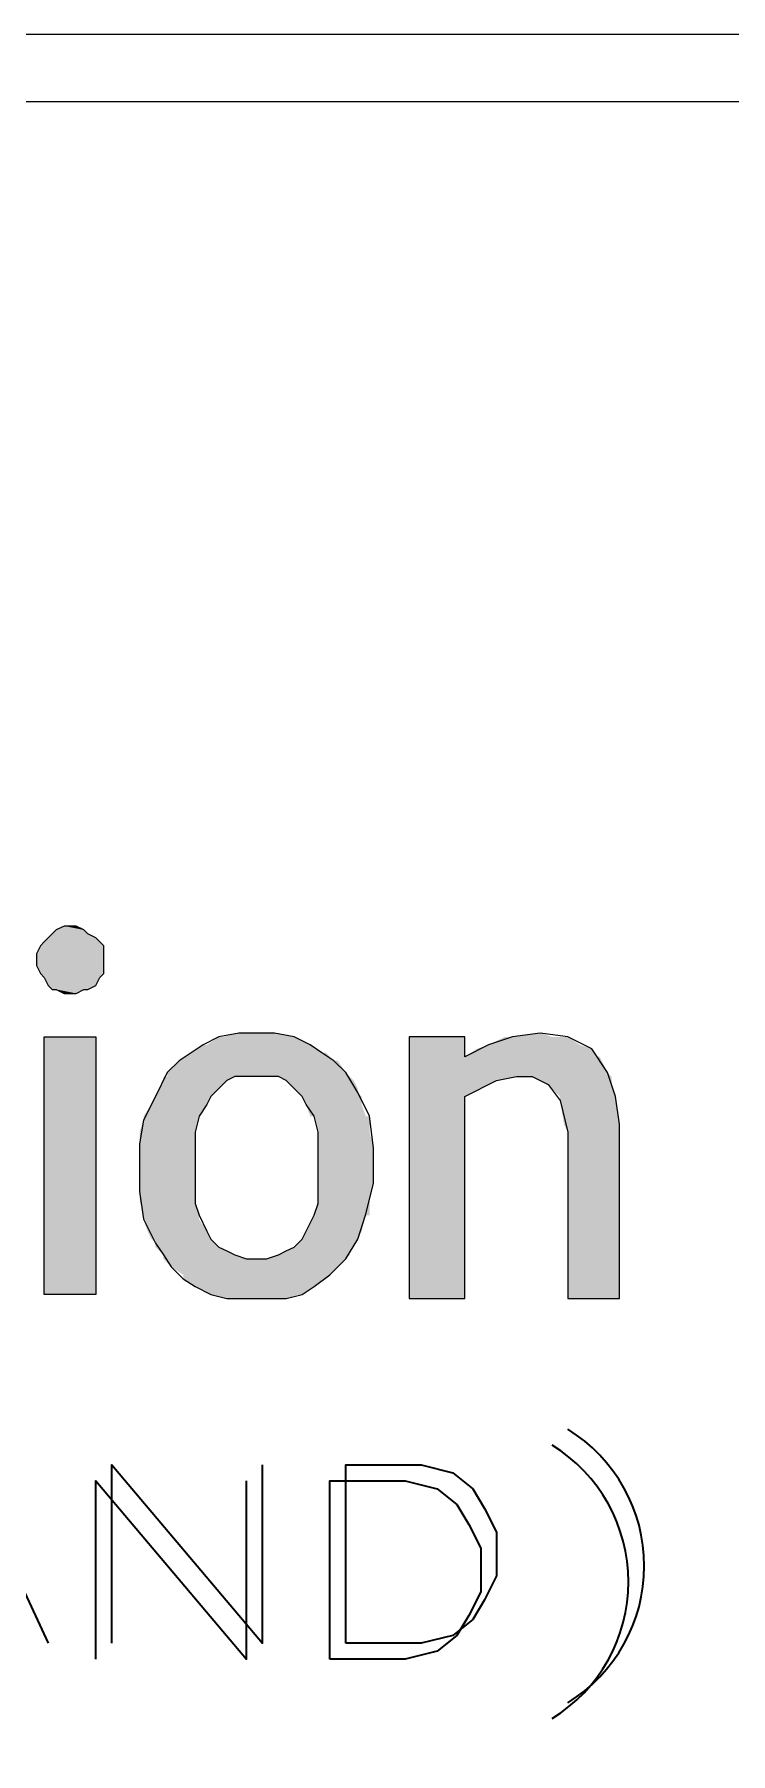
# Model space of a CAD drawing. Header units: millimetres. Extents: x 12053 to 14213, y -1155 to 627.
# Drawn here: x 13530.28 to 13549.63, y -418.19 to -370.37 of the extents above; entities that cross this region are included whole.
import ezdxf

# ---------------------------------------------------------------- set-up
doc = ezdxf.new("R2010")
doc.units = ezdxf.units.MM
doc.header["$LTSCALE"] = 6
doc.layers.add('PDF_Geometry', color=7, linetype='Continuous')
doc.layers.add('PDF_Solid Fills', color=7, linetype='Continuous', true_color=0xffffff)

msp = doc.modelspace()

# ---------------------------------------------------------------- linework, layer by layer
at = {"layer": 'PDF_Geometry', "lineweight": 9}
for points in [[(13605.727, -443.225), (13607.6, -443.225), (13960.471, -443.225), (13960.471, -370.371), (13435.22, -370.371), (13435.22, -443.225), (13607.6, -443.225)], [(13530.338, -396.162), (13530.338, -396.272), (13530.448, -396.493), (13530.558, -396.603), (13530.668, -396.823), (13530.779, -396.934), (13530.889, -396.934), (13531.109, -397.044), (13531.33, -397.044), (13531.44, -397.044), (13531.66, -396.934), (13531.771, -396.934), (13531.991, -396.823), (13532.101, -396.603), (13532.211, -396.493), (13532.211, -396.272), (13532.211, -396.162)]]:
    msp.add_lwpolyline(points, dxfattribs=at)
for points in [[(13436.983, -372.245), (13436.983, -441.462), (13605.727, -441.462), (13605.727, -372.245)], [(13530.558, -405.42), (13530.558, -398.256), (13531.991, -398.256), (13531.991, -405.42)], [(13536.51, -398.146), (13535.959, -398.146), (13535.408, -398.256), (13534.967, -398.477), (13534.636, -398.697), (13534.306, -398.918), (13533.975, -399.248), (13533.644, -399.909), (13533.314, -400.571), (13533.203, -401.232), (13533.203, -401.893), (13533.203, -402.555), (13533.314, -403.326), (13533.644, -403.988), (13533.865, -404.318), (13534.085, -404.649), (13534.416, -404.98), (13534.747, -405.2), (13535.187, -405.42), (13535.628, -405.531), (13536.4, -405.531), (13537.282, -405.531), (13537.722, -405.42), (13538.053, -405.2), (13538.494, -404.869), (13538.935, -404.428), (13539.265, -403.877), (13539.486, -403.216), (13539.706, -402.334), (13539.706, -401.342), (13539.596, -400.461), (13539.265, -399.799), (13538.935, -399.248), (13538.604, -398.918), (13538.273, -398.697), (13537.943, -398.477), (13537.502, -398.256), (13536.951, -398.146)], [(13546.54, -405.531), (13546.54, -400.681), (13546.43, -399.909), (13546.209, -399.248), (13545.768, -398.587), (13545.107, -398.256), (13544.335, -398.146), (13543.564, -398.256), (13542.903, -398.477), (13542.241, -398.807), (13542.241, -398.256), (13540.698, -398.256), (13540.698, -405.531), (13542.241, -405.531), (13542.241, -399.909), (13543.123, -399.469), (13543.674, -399.358), (13544.115, -399.358), (13544.556, -399.579), (13544.887, -400.02), (13545.107, -400.901), (13545.107, -405.531)], [(13536.4, -399.358), (13536.179, -399.358), (13535.849, -399.358), (13535.628, -399.469), (13535.408, -399.689), (13535.187, -399.909), (13535.077, -400.13), (13534.857, -400.461), (13534.747, -400.901), (13534.747, -401.893), (13534.747, -402.885), (13534.857, -403.216), (13535.077, -403.657), (13535.187, -403.877), (13535.408, -404.098), (13535.628, -404.208), (13535.849, -404.318), (13536.179, -404.428), (13536.51, -404.428), (13536.73, -404.428), (13537.061, -404.318), (13537.282, -404.208), (13537.502, -404.098), (13537.722, -403.877), (13537.833, -403.657), (13538.053, -403.216), (13538.163, -402.885), (13538.163, -401.893), (13538.163, -400.901), (13538.053, -400.461), (13537.833, -400.13), (13537.722, -399.909), (13537.502, -399.689), (13537.282, -399.469), (13537.061, -399.358), (13536.73, -399.358)]]:
    msp.add_lwpolyline(points, close=True, dxfattribs=at)
at = {"layer": 'PDF_Geometry', "color": 70, "lineweight": 25, "true_color": 0x77ef00}
msp.add_lwpolyline([(13532.211, -396.162), (13532.211, -395.942), (13532.211, -395.721), (13532.101, -395.611), (13531.991, -395.501), (13531.771, -395.391), (13531.66, -395.28), (13531.44, -395.17), (13531.33, -395.17), (13531.109, -395.17), (13530.889, -395.28), (13530.779, -395.391), (13530.668, -395.501), (13530.558, -395.611), (13530.448, -395.721), (13530.338, -395.942), (13530.338, -396.162)], dxfattribs=at)
at = {"layer": 'PDF_Geometry', "lineweight": 35}
for points in [[(13526.039, -415.12), (13528.354, -410.16), (13530.668, -415.12)], [(13532.432, -415.12), (13532.432, -410.16), (13536.62, -415.12), (13536.62, -410.16)], [(13531.991, -415.56), (13531.991, -410.601), (13536.179, -415.56), (13536.179, -410.601)]]:
    msp.add_lwpolyline(points, dxfattribs=at)
for points in [[(13538.935, -415.12), (13538.935, -410.16), (13541.029, -410.16), (13541.911, -410.38), (13542.462, -410.821), (13542.792, -411.372), (13543.123, -412.033), (13543.123, -413.246), (13542.792, -413.907), (13542.462, -414.458), (13541.911, -414.899), (13541.029, -415.12)], [(13538.494, -415.56), (13538.494, -410.601), (13540.588, -410.601), (13541.47, -410.821), (13542.021, -411.262), (13542.352, -411.813), (13542.682, -412.474), (13542.682, -413.687), (13542.352, -414.348), (13542.021, -414.899), (13541.47, -415.34), (13540.588, -415.56)]]:
    msp.add_lwpolyline(points, close=True, dxfattribs=at)
for centre in [(13542.76, -412.97), (13542.32, -413.411)]:
    msp.add_arc(centre, 4.468, 301.6782, 58.3218, dxfattribs=at)
at = {"layer": 'PDF_Solid Fills', "transparency": 33554559}
for points in [[(13530.779, -395.391), (13531.991, -395.501), (13530.668, -395.501)], [(13530.889, -395.28), (13531.771, -395.391), (13530.779, -395.391)], [(13530.779, -395.391), (13531.771, -395.391), (13531.991, -395.501)], [(13531.109, -395.17), (13531.66, -395.28), (13530.889, -395.28)], [(13530.889, -395.28), (13531.66, -395.28), (13531.771, -395.391)], [(13531.109, -395.17), (13531.44, -395.17), (13531.66, -395.28)], [(13530.448, -395.721), (13532.211, -395.942), (13530.338, -395.942)], [(13530.558, -395.611), (13532.211, -395.721), (13530.448, -395.721)], [(13530.448, -395.721), (13532.211, -395.721), (13532.211, -395.942)], [(13530.668, -395.501), (13532.101, -395.611), (13530.558, -395.611)], [(13530.558, -395.611), (13532.101, -395.611), (13532.211, -395.721)], [(13530.668, -395.501), (13531.991, -395.501), (13532.101, -395.611)], [(13530.338, -395.942), (13532.211, -396.162), (13530.338, -396.162)], [(13530.338, -395.942), (13532.211, -395.942), (13532.211, -396.162)], [(13530.338, -396.162), (13532.211, -396.272), (13530.338, -396.272)], [(13530.338, -396.162), (13532.211, -396.162), (13532.211, -396.272)], [(13530.338, -396.272), (13532.211, -396.493), (13530.448, -396.493)], [(13530.338, -396.272), (13532.211, -396.272), (13532.211, -396.493)], [(13530.448, -396.493), (13532.101, -396.603), (13530.558, -396.603)], [(13530.448, -396.493), (13532.211, -396.493), (13532.101, -396.603)], [(13530.558, -396.603), (13531.991, -396.823), (13530.668, -396.823)], [(13530.558, -396.603), (13532.101, -396.603), (13531.991, -396.823)], [(13530.668, -396.823), (13531.771, -396.934), (13530.779, -396.934)], [(13530.668, -396.823), (13531.991, -396.823), (13531.771, -396.934)], [(13530.889, -396.934), (13531.44, -397.044), (13531.109, -397.044)], [(13530.889, -396.934), (13531.66, -396.934), (13531.44, -397.044)], [(13530.558, -398.256), (13531.991, -405.42), (13530.558, -405.42)], [(13530.558, -398.256), (13531.991, -398.256), (13531.991, -405.42)], [(13535.408, -398.256), (13537.943, -398.477), (13535.077, -398.477)], [(13535.408, -398.256), (13537.502, -398.256), (13537.943, -398.477)], [(13535.959, -398.146), (13537.502, -398.256), (13535.518, -398.256)], [(13535.959, -398.146), (13536.951, -398.146), (13537.502, -398.256)], [(13540.698, -398.256), (13542.241, -398.807), (13540.698, -398.807)], [(13540.698, -398.256), (13542.241, -398.256), (13542.241, -398.807)], [(13543.343, -398.256), (13545.438, -398.477), (13542.903, -398.477)], [(13543.343, -398.256), (13545.107, -398.256), (13545.438, -398.477)], [(13544.335, -398.146), (13544.666, -398.256), (13543.564, -398.256)], [(13544.335, -398.146), (13544.666, -398.256), (13544.666, -398.256)], [(13534.636, -398.697), (13538.604, -398.918), (13534.306, -398.918)], [(13534.967, -398.477), (13538.273, -398.697), (13534.636, -398.697)], [(13534.636, -398.697), (13538.384, -398.697), (13538.604, -398.918)], [(13534.967, -398.477), (13537.943, -398.477), (13538.273, -398.697)], [(13542.572, -398.587), (13545.878, -398.807), (13542.241, -398.807)], [(13542.903, -398.477), (13545.768, -398.587), (13542.572, -398.587)], [(13542.572, -398.587), (13545.768, -398.587), (13545.878, -398.807)], [(13542.903, -398.477), (13545.438, -398.477), (13545.768, -398.587)], [(13534.306, -398.918), (13538.935, -399.248), (13533.975, -399.248)], [(13533.975, -399.248), (13539.045, -399.358), (13533.975, -399.358)], [(13533.975, -399.248), (13538.935, -399.248), (13539.045, -399.358)], [(13534.306, -398.918), (13538.714, -398.918), (13538.935, -399.248)], [(13540.698, -398.807), (13546.209, -399.248), (13540.698, -399.248)], [(13540.698, -398.807), (13545.989, -398.807), (13546.209, -399.248)], [(13540.698, -399.248), (13546.319, -399.358), (13540.698, -399.358)], [(13540.698, -399.248), (13546.209, -399.248), (13546.319, -399.358)], [(13533.755, -399.689), (13535.187, -399.909), (13533.644, -399.909)], [(13533.865, -399.469), (13535.408, -399.689), (13533.755, -399.689)], [(13533.755, -399.689), (13535.408, -399.689), (13535.187, -399.909)], [(13533.865, -399.358), (13535.628, -399.469), (13533.865, -399.469)], [(13533.865, -399.358), (13535.849, -399.358), (13535.628, -399.469)], [(13533.865, -399.469), (13535.628, -399.469), (13535.408, -399.689)], [(13537.061, -399.358), (13539.155, -399.469), (13537.282, -399.469)], [(13537.061, -399.358), (13539.045, -399.358), (13539.155, -399.469)], [(13537.282, -399.469), (13539.265, -399.689), (13537.502, -399.689)], [(13537.282, -399.469), (13539.155, -399.469), (13539.265, -399.689)], [(13537.502, -399.689), (13539.265, -399.799), (13537.612, -399.799)], [(13537.502, -399.689), (13539.265, -399.689), (13539.265, -399.799)], [(13540.698, -399.358), (13543.123, -399.469), (13540.698, -399.469)], [(13540.698, -399.358), (13543.674, -399.358), (13543.123, -399.469)], [(13540.698, -399.469), (13542.241, -399.909), (13540.698, -399.909)], [(13540.698, -399.469), (13543.123, -399.469), (13542.241, -399.909)], [(13544.115, -399.358), (13546.319, -399.579), (13544.556, -399.579)], [(13544.115, -399.358), (13546.319, -399.358), (13546.319, -399.579)], [(13544.556, -399.579), (13546.43, -399.909), (13544.887, -399.909)], [(13544.556, -399.579), (13546.319, -399.579), (13546.43, -399.909)], [(13533.534, -400.13), (13534.857, -400.461), (13533.314, -400.461)], [(13533.644, -399.909), (13535.077, -400.13), (13533.534, -400.13)], [(13533.534, -400.13), (13535.077, -400.13), (13534.857, -400.461)], [(13533.644, -399.909), (13535.187, -399.909), (13535.077, -400.13)], [(13537.612, -399.799), (13539.376, -399.909), (13537.722, -399.909)], [(13537.612, -399.799), (13539.265, -399.799), (13539.376, -399.909)], [(13537.722, -399.909), (13539.376, -400.13), (13537.833, -400.13)], [(13537.722, -399.909), (13539.376, -399.909), (13539.376, -400.13)], [(13537.833, -400.13), (13539.486, -400.461), (13537.943, -400.461)], [(13537.833, -400.13), (13539.376, -400.13), (13539.486, -400.461)], [(13540.698, -399.909), (13542.241, -405.531), (13540.698, -405.531)], [(13540.698, -399.909), (13542.241, -399.909), (13542.241, -405.531)], [(13544.887, -399.909), (13546.43, -400.02), (13544.887, -400.02)], [(13544.887, -399.909), (13546.43, -399.909), (13546.43, -400.02)], [(13544.887, -400.02), (13546.54, -400.681), (13544.997, -400.681)], [(13544.887, -400.02), (13546.43, -400.02), (13546.54, -400.681)], [(13533.314, -400.571), (13534.747, -400.901), (13533.203, -400.901)], [(13533.314, -400.461), (13534.857, -400.571), (13533.314, -400.571)], [(13533.314, -400.461), (13534.857, -400.461), (13534.857, -400.571)], [(13533.314, -400.571), (13534.857, -400.571), (13534.747, -400.901)], [(13538.053, -400.461), (13539.596, -400.901), (13538.163, -400.901)], [(13538.053, -400.461), (13539.596, -400.461), (13539.596, -400.901)], [(13544.997, -400.681), (13546.54, -400.901), (13545.107, -400.901)], [(13544.997, -400.681), (13546.54, -400.681), (13546.54, -400.901)], [(13533.203, -400.901), (13534.747, -401.232), (13533.203, -401.232)], [(13533.203, -400.901), (13534.747, -400.901), (13534.747, -401.232)], [(13538.163, -400.901), (13539.706, -401.342), (13538.163, -401.342)], [(13538.163, -400.901), (13539.596, -400.901), (13539.706, -401.342)], [(13545.107, -400.901), (13546.54, -405.531), (13545.107, -405.531)], [(13545.107, -400.901), (13546.54, -400.901), (13546.54, -405.531)], [(13533.203, -401.232), (13534.747, -401.893), (13533.203, -401.893)], [(13533.203, -401.232), (13534.747, -401.232), (13534.747, -401.893)], [(13538.163, -401.342), (13539.706, -401.893), (13538.163, -401.893)], [(13538.163, -401.342), (13539.706, -401.342), (13539.706, -401.893)], [(13533.203, -401.893), (13534.747, -402.555), (13533.203, -402.555)], [(13533.203, -401.893), (13534.747, -401.893), (13534.747, -402.555)], [(13538.163, -401.893), (13539.706, -402.334), (13538.163, -402.334)], [(13538.163, -401.893), (13539.706, -401.893), (13539.706, -402.334)], [(13533.203, -402.555), (13534.747, -402.775), (13533.203, -402.775)], [(13533.203, -402.555), (13534.747, -402.555), (13534.747, -402.775)], [(13538.163, -402.334), (13539.596, -402.775), (13538.163, -402.775)], [(13538.163, -402.334), (13539.706, -402.334), (13539.596, -402.775)], [(13533.203, -402.775), (13534.857, -403.216), (13533.314, -403.216)], [(13533.203, -402.775), (13534.747, -402.775), (13534.857, -403.216)], [(13538.163, -402.775), (13539.596, -403.216), (13538.053, -403.216)], [(13538.163, -402.775), (13539.596, -402.775), (13539.596, -403.216)], [(13533.314, -403.216), (13534.857, -403.326), (13533.314, -403.326)], [(13533.314, -403.216), (13534.857, -403.216), (13534.857, -403.326)], [(13533.314, -403.326), (13535.077, -403.657), (13533.424, -403.657)], [(13533.314, -403.326), (13534.857, -403.326), (13535.077, -403.657)], [(13538.053, -403.216), (13539.376, -403.657), (13537.833, -403.657)], [(13538.053, -403.216), (13539.486, -403.216), (13539.376, -403.657)], [(13533.424, -403.657), (13535.187, -403.877), (13533.534, -403.877)], [(13533.424, -403.657), (13535.077, -403.657), (13535.187, -403.877)], [(13533.534, -403.877), (13535.298, -403.988), (13533.644, -403.988)], [(13533.534, -403.877), (13535.187, -403.877), (13535.298, -403.988)], [(13533.644, -403.988), (13535.408, -404.098), (13533.644, -404.098)], [(13533.644, -403.988), (13535.298, -403.988), (13535.408, -404.098)], [(13537.722, -403.877), (13539.155, -404.098), (13537.502, -404.098)], [(13537.833, -403.657), (13539.265, -403.877), (13537.722, -403.877)], [(13537.722, -403.877), (13539.265, -403.877), (13539.155, -404.098)], [(13537.833, -403.657), (13539.376, -403.657), (13539.265, -403.877)], [(13533.644, -404.098), (13535.628, -404.208), (13533.755, -404.208)], [(13533.644, -404.098), (13535.408, -404.098), (13535.628, -404.208)], [(13533.755, -404.208), (13535.849, -404.318), (13533.865, -404.318)], [(13533.755, -404.208), (13535.628, -404.208), (13535.849, -404.318)], [(13533.865, -404.318), (13536.179, -404.428), (13533.865, -404.428)], [(13533.865, -404.318), (13535.849, -404.318), (13536.179, -404.428)], [(13533.865, -404.428), (13538.714, -404.649), (13534.085, -404.649)], [(13533.865, -404.428), (13538.935, -404.428), (13538.714, -404.649)], [(13537.061, -404.318), (13538.935, -404.428), (13536.73, -404.428)], [(13537.282, -404.208), (13539.045, -404.318), (13537.061, -404.318)], [(13537.061, -404.318), (13539.045, -404.318), (13538.935, -404.428)], [(13537.502, -404.098), (13539.045, -404.208), (13537.282, -404.208)], [(13537.282, -404.208), (13539.045, -404.208), (13539.045, -404.318)], [(13537.502, -404.098), (13539.155, -404.098), (13539.045, -404.208)], [(13534.085, -404.649), (13538.494, -404.869), (13534.416, -404.869)], [(13534.085, -404.649), (13538.714, -404.649), (13538.494, -404.869)], [(13534.416, -404.869), (13538.384, -404.98), (13534.416, -404.98)], [(13534.416, -404.869), (13538.494, -404.869), (13538.384, -404.98)], [(13534.416, -404.98), (13538.053, -405.2), (13534.747, -405.2)], [(13534.416, -404.98), (13538.384, -404.98), (13538.053, -405.2)], [(13534.747, -405.2), (13537.722, -405.42), (13535.187, -405.42)], [(13534.747, -405.2), (13538.053, -405.2), (13537.722, -405.42)], [(13535.187, -405.42), (13537.282, -405.531), (13535.628, -405.531)], [(13535.187, -405.42), (13537.612, -405.42), (13537.282, -405.531)]]:
    msp.add_solid(points, dxfattribs=at)

doc.saveas('drawing.dxf')
